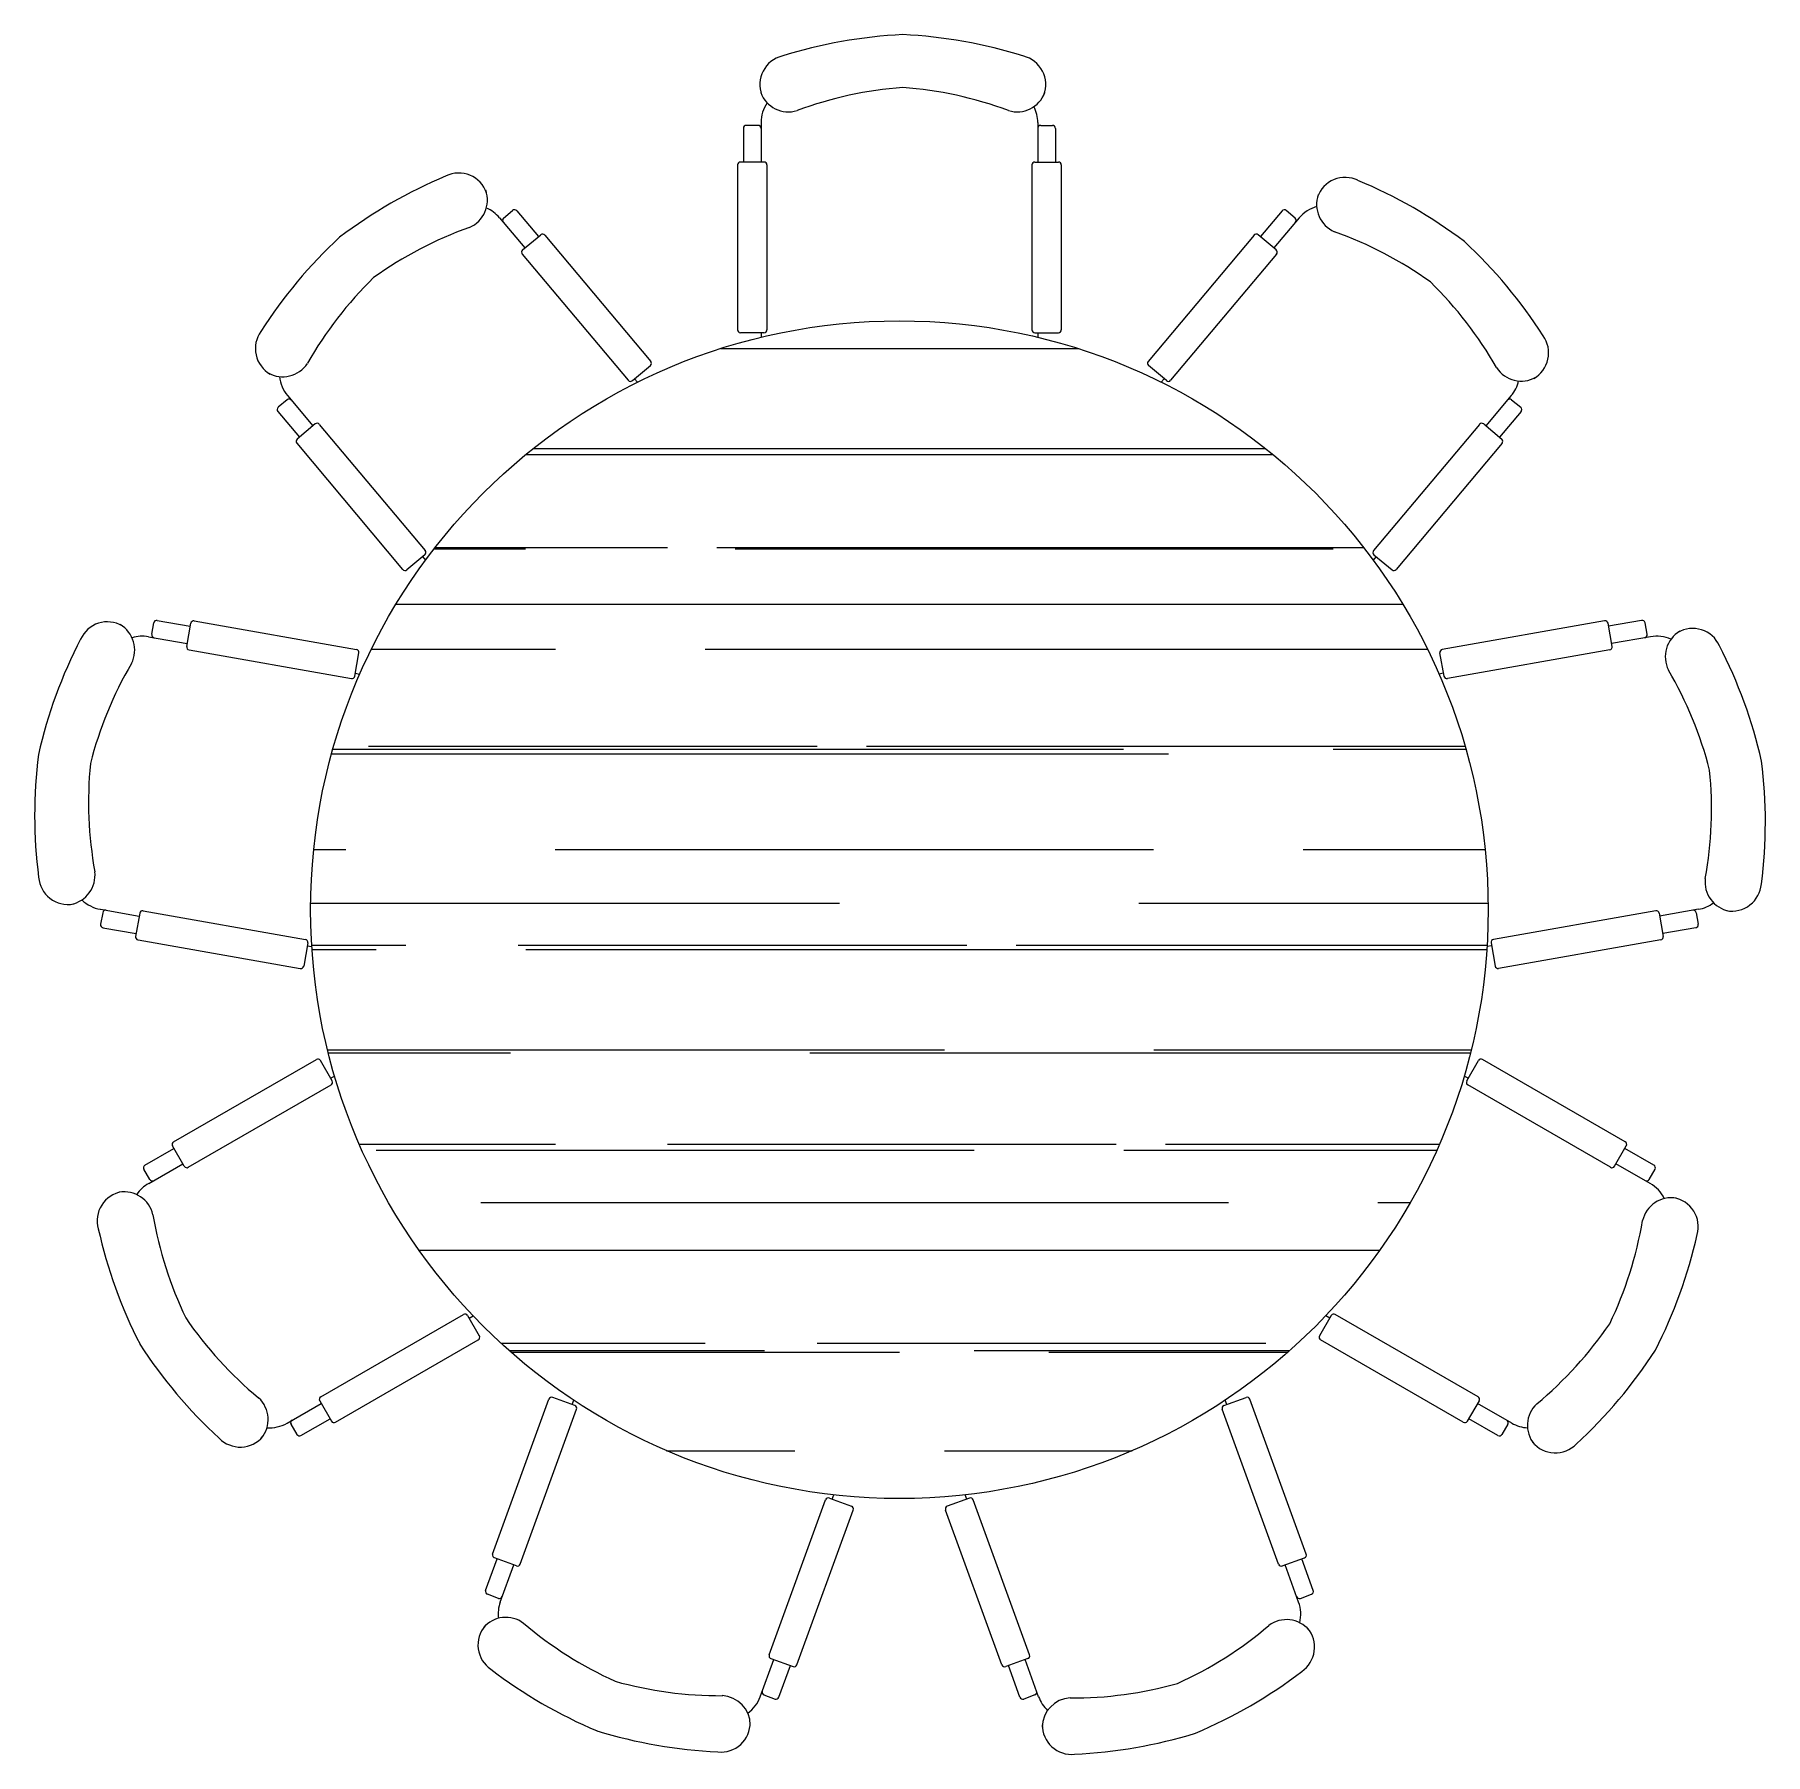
# Model space of a CAD drawing. Header units: millimetres. Extents: x -822.07 to -819.13, y 2611.45 to 2614.37.
import ezdxf

# ---------------------------------------------------------------- set-up
doc = ezdxf.new("R2010")
doc.units = ezdxf.units.MM
doc.header["$LTSCALE"] = 10
doc.layers.add('Móveis_mesas', color=2, linetype='Continuous')

msp = doc.modelspace()

# ---------------------------------------------------------------- hatches: boundary and pattern name
at = {"layer": 'Móveis_mesas'}
h = msp.add_hatch(dxfattribs=at)
h.set_pattern_fill('AR-RROOF', color=1, scale=0.01, style=0)
h.set_pattern_definition([(0, (-70.74727, 0), (0.5588, 0.254), [3.81, -0.508, 1.27, -0.254]), (0, (-70.40945, 0.127), (-0.254, 0.33782), [0.762, -0.08382, 1.524, -0.1905]), (0, (-70.62027, 0.2159), (1.3208, 0.17018), [2.032, -0.3556, 1.016, -0.254])])
h.paths.add_polyline_path([(-819.6056, 2612.8877, 1), (-821.6056, 2612.8877, 1)])

# ---------------------------------------------------------------- linework, layer by layer
for p, q in [((-820.3601, 2614.2713), (-820.3586, 2614.2752)), ((-820.8706, 2614.2145), (-820.8706, 2614.1574)), ((-820.8456, 2614.2195), (-820.8656, 2614.2195)), ((-820.8406, 2614.2244), (-820.8406, 2614.1574)), ((-820.3706, 2614.2244), (-820.3706, 2614.1574)), ((-820.3656, 2614.2195), (-820.3456, 2614.2195)), ((-820.3406, 2614.2145), (-820.3406, 2614.1574)), ((-820.8356, 2614.1574), (-820.8756, 2614.1574)), ((-820.3756, 2614.1574), (-820.3356, 2614.1574)), ((-820.8806, 2614.1524), (-820.8806, 2613.8725)), ((-820.8306, 2614.1524), (-820.8306, 2613.8725)), ((-820.3806, 2614.1524), (-820.3806, 2613.8725)), ((-820.3306, 2614.1524), (-820.3306, 2613.8725)), ((-821.3069, 2614.1054), (-821.3083, 2614.1093)), ((-821.2778, 2614.0622), (-821.2625, 2614.075)), ((-821.2554, 2614.0744), (-821.2187, 2614.0307)), ((-819.9557, 2614.0744), (-819.9924, 2614.0307)), ((-819.9334, 2614.0622), (-819.9487, 2614.075)), ((-821.2848, 2614.0627), (-821.2417, 2614.0114)), ((-819.9264, 2614.0627), (-819.9694, 2614.0114)), ((-821.2456, 2614.0082), (-821.2149, 2614.0339)), ((-821.2079, 2614.0333), (-821.0279, 2613.8188)), ((-820.0033, 2614.0333), (-820.1832, 2613.8188)), ((-819.9656, 2614.0082), (-819.9962, 2614.0339)), ((-821.2462, 2614.0011), (-821.0662, 2613.7867)), ((-819.965, 2614.0011), (-820.1449, 2613.7867)), ((-820.8356, 2613.8675), (-820.8756, 2613.8675)), ((-820.8406, 2613.8675), (-820.8406, 2613.8597)), ((-820.3756, 2613.8675), (-820.3356, 2613.8675)), ((-820.3706, 2613.8675), (-820.3706, 2613.8597)), ((-821.0592, 2613.7861), (-821.0286, 2613.8118)), ((-820.152, 2613.7861), (-820.1826, 2613.8118)), ((-821.0554, 2613.7893), (-821.0503, 2613.7833)), ((-820.1558, 2613.7893), (-820.1608, 2613.7833)), ((-819.5281, 2613.7898), (-819.5245, 2613.7918)), ((-821.6455, 2613.7536), (-821.6608, 2613.7408)), ((-821.6448, 2613.7606), (-821.6018, 2613.7093)), ((-819.5663, 2613.7606), (-819.6094, 2613.7093)), ((-819.5657, 2613.7536), (-819.5503, 2613.7408)), ((-821.6614, 2613.7337), (-821.6247, 2613.69)), ((-819.5497, 2613.7337), (-819.5864, 2613.69)), ((-821.5979, 2613.7125), (-821.6286, 2613.6868)), ((-821.5909, 2613.7119), (-821.411, 2613.4974)), ((-819.6203, 2613.7119), (-819.8002, 2613.4974)), ((-819.6132, 2613.7125), (-819.5826, 2613.6868)), ((-821.6292, 2613.6797), (-821.4493, 2613.4653)), ((-819.582, 2613.6797), (-819.7619, 2613.4653)), ((-821.4116, 2613.4904), (-821.4422, 2613.4647)), ((-821.4154, 2613.4872), (-821.4104, 2613.4812)), ((-819.7957, 2613.4872), (-819.8008, 2613.4812)), ((-819.7996, 2613.4904), (-819.7689, 2613.4647)), ((-821.9256, 2613.3697), (-821.9291, 2613.3718)), ((-821.8755, 2613.3553), (-821.872, 2613.375)), ((-821.8662, 2613.379), (-821.81, 2613.3691)), ((-821.8161, 2613.3347), (-821.8091, 2613.374)), ((-821.8033, 2613.3781), (-821.5277, 2613.3295)), ((-819.4078, 2613.3781), (-819.6835, 2613.3295)), ((-819.3951, 2613.3347), (-819.402, 2613.374)), ((-819.3449, 2613.379), (-819.4012, 2613.3691)), ((-819.3357, 2613.3553), (-819.3391, 2613.375)), ((-821.8812, 2613.3512), (-821.8152, 2613.3396)), ((-819.33, 2613.3512), (-819.3959, 2613.3396)), ((-821.812, 2613.3289), (-821.5364, 2613.2803)), ((-821.5306, 2613.2843), (-821.5236, 2613.3237)), ((-819.6806, 2613.2843), (-819.6875, 2613.3237)), ((-819.3991, 2613.3289), (-819.6748, 2613.2803)), ((-821.5297, 2613.2892), (-821.522, 2613.2879)), ((-819.6815, 2613.2892), (-819.6892, 2613.2879)), ((-821.9628, 2612.8884), (-821.8968, 2612.8767)), ((-821.9588, 2612.8826), (-821.9623, 2612.8629)), ((-821.896, 2612.8816), (-821.9029, 2612.8423)), ((-821.8902, 2612.8857), (-821.6145, 2612.8371)), ((-819.321, 2612.8857), (-819.5967, 2612.8371)), ((-819.3152, 2612.8816), (-819.3083, 2612.8423)), ((-819.2483, 2612.8884), (-819.3143, 2612.8767)), ((-819.2523, 2612.8826), (-819.2488, 2612.8629)), ((-819.2003, 2612.8862), (-819.1962, 2612.8854)), ((-821.9583, 2612.8571), (-821.902, 2612.8472)), ((-821.8988, 2612.8365), (-821.6232, 2612.7879)), ((-819.3123, 2612.8365), (-819.588, 2612.7879)), ((-819.2529, 2612.8571), (-819.3091, 2612.8472)), ((-821.6104, 2612.8313), (-821.6174, 2612.7919)), ((-821.6113, 2612.8264), (-821.6036, 2612.825)), ((-819.5998, 2612.8264), (-819.6075, 2612.825)), ((-819.6007, 2612.8313), (-819.5938, 2612.7919)), ((-821.8384, 2612.4935), (-821.5959, 2612.6334)), ((-821.5691, 2612.5969), (-821.5891, 2612.6316)), ((-819.642, 2612.5969), (-819.622, 2612.6316)), ((-819.3728, 2612.4935), (-819.6152, 2612.6334)), ((-821.5716, 2612.6013), (-821.5648, 2612.6052)), ((-819.6395, 2612.6013), (-819.6463, 2612.6052)), ((-821.8134, 2612.4502), (-821.5709, 2612.5901)), ((-819.3978, 2612.4502), (-819.6402, 2612.5901)), ((-821.8871, 2612.4538), (-821.8377, 2612.4823)), ((-821.8202, 2612.452), (-821.8402, 2612.4866)), ((-819.391, 2612.452), (-819.371, 2612.4866)), ((-819.324, 2612.4538), (-819.3735, 2612.4823)), ((-821.8807, 2612.4228), (-821.8227, 2612.4563)), ((-819.3304, 2612.4228), (-819.3885, 2612.4563)), ((-821.879, 2612.4296), (-821.889, 2612.4469)), ((-819.3322, 2612.4296), (-819.3222, 2612.4469)), ((-821.9266, 2612.4084), (-821.9307, 2612.4078)), ((-821.5884, 2612.0604), (-821.3459, 2612.2004)), ((-821.3391, 2612.1986), (-821.3191, 2612.1639)), ((-821.3366, 2612.1942), (-821.3298, 2612.1981)), ((-819.872, 2612.1986), (-819.892, 2612.1639)), ((-819.8745, 2612.1942), (-819.8813, 2612.1981)), ((-819.6228, 2612.0604), (-819.8652, 2612.2004)), ((-821.5634, 2612.0171), (-821.3209, 2612.1571)), ((-819.6478, 2612.0171), (-819.8902, 2612.1571)), ((-821.6457, 2612.0158), (-821.5877, 2612.0493)), ((-821.5902, 2612.0536), (-821.5702, 2612.019)), ((-821.2966, 2611.7933), (-821.2008, 2612.0563)), ((-821.2496, 2611.7762), (-821.1538, 2612.0392)), ((-821.1568, 2612.0456), (-821.1944, 2612.0593)), ((-821.1615, 2612.0473), (-821.1588, 2612.0547)), ((-819.9616, 2611.7762), (-820.0573, 2612.0392)), ((-820.0543, 2612.0456), (-820.0167, 2612.0593)), ((-820.0496, 2612.0473), (-820.0523, 2612.0547)), ((-819.9146, 2611.7933), (-820.0103, 2612.0563)), ((-819.621, 2612.0536), (-819.641, 2612.019)), ((-819.5654, 2612.0158), (-819.6235, 2612.0493)), ((-821.639, 2612.0139), (-821.629, 2611.9966)), ((-821.6221, 2611.9948), (-821.5727, 2612.0233)), ((-819.589, 2611.9948), (-819.6385, 2612.0233)), ((-819.5722, 2612.0139), (-819.5822, 2611.9966)), ((-819.53, 2611.9832), (-819.5274, 2611.98)), ((-820.7199, 2611.8866), (-820.7172, 2611.8939)), ((-820.4913, 2611.8866), (-820.494, 2611.8939)), ((-820.8267, 2611.6223), (-820.731, 2611.8853)), ((-820.7797, 2611.6052), (-820.684, 2611.8682)), ((-820.7246, 2611.8883), (-820.687, 2611.8746)), ((-820.4314, 2611.6052), (-820.5272, 2611.8682)), ((-820.4866, 2611.8883), (-820.5242, 2611.8746)), ((-820.3844, 2611.6223), (-820.4802, 2611.8853)), ((-821.3084, 2611.7315), (-821.2889, 2611.7851)), ((-821.256, 2611.7732), (-821.2936, 2611.7869)), ((-821.2836, 2611.7119), (-821.2607, 2611.7749)), ((-819.9552, 2611.7732), (-819.9176, 2611.7869)), ((-819.9276, 2611.7119), (-819.9505, 2611.7749)), ((-819.9028, 2611.7315), (-819.9223, 2611.7851)), ((-821.2866, 2611.7182), (-821.3054, 2611.7251)), ((-819.9245, 2611.7182), (-819.9057, 2611.7251)), ((-821.3095, 2611.6714), (-821.3122, 2611.6683)), ((-820.8419, 2611.5512), (-820.819, 2611.6141)), ((-820.8237, 2611.6158), (-820.7861, 2611.6022)), ((-820.8104, 2611.5502), (-820.7908, 2611.6039)), ((-820.3874, 2611.6158), (-820.425, 2611.6022)), ((-820.4008, 2611.5502), (-820.4203, 2611.6039)), ((-820.3692, 2611.5512), (-820.3921, 2611.6141)), ((-820.8356, 2611.5541), (-820.8168, 2611.5472)), ((-820.3756, 2611.5541), (-820.3944, 2611.5472)), ((-820.363, 2611.5035), (-820.3631, 2611.4994))]:
    msp.add_line(p, q, dxfattribs=at)
at = {"layer": 'Móveis_mesas', "color": 3}
msp.add_circle((-820.6056, 2612.8877), 1, dxfattribs=at)
at = {"layer": 'Móveis_mesas'}
for centre, radius, start, end in [((-820.5578, 2613.5439), 0.8309, 92.8995, 107.3221), ((-820.6419, 2613.5439), 0.8309, 72.6779, 87.1005), ((-820.7927, 2614.2887), 0.05, 104.4541, 200.2794), ((-820.407, 2614.2887), 0.05, 339.7206, 75.5459), ((-820.7942, 2614.2925), 0.05, 200.2794, 287.1624), ((-820.5496, 2613.6238), 0.6621, 94.3515, 110.3082), ((-820.6501, 2613.6238), 0.6621, 69.6918, 85.6485), ((-820.4055, 2614.2925), 0.05, 252.8376, 339.7206), ((-820.7806, 2614.2244), 0.06, 145.9655, 180), ((-820.4306, 2614.2244), 0.06, 0, 26.8035), ((-820.8656, 2614.2145), 0.005, 90, 180), ((-820.8456, 2614.2145), 0.005, 0, 90), ((-820.3656, 2614.2145), 0.005, 90, 180), ((-820.3456, 2614.2145), 0.005, 0, 90), ((-820.8756, 2614.1524), 0.005, 90, 180), ((-820.8356, 2614.1524), 0.005, 0, 90), ((-820.3756, 2614.1524), 0.005, 90, 180), ((-820.3356, 2614.1524), 0.005, 0, 90), ((-821.0552, 2613.367), 0.8309, 112.6779, 127.1005), ((-821.354, 2614.0886), 0.05, 19.7206, 115.5459), ((-819.8484, 2614.0812), 0.05, 64.4541, 160.2794), ((-820.1472, 2613.3596), 0.8309, 52.8995, 67.3221), ((-821.3554, 2614.0924), 0.05, 292.8376, 19.7206), ((-819.847, 2614.0851), 0.05, 160.2794, 247.1624), ((-821.3308, 2614.0241), 0.06, 40, 66.8035), ((-821.2593, 2614.0712), 0.005, 40, 130), ((-819.9519, 2614.0712), 0.005, 50, 140), ((-819.8804, 2614.0241), 0.06, 105.9655, 140), ((-821.1129, 2613.423), 0.6621, 109.6918, 125.6485), ((-821.2746, 2614.0583), 0.005, 130, 220), ((-819.9366, 2614.0583), 0.005, 320, 50), ((-820.0895, 2613.4156), 0.6621, 54.3515, 70.3082), ((-820.9908, 2613.4211), 0.8309, 132.8995, 147.3221), ((-821.2423, 2614.0043), 0.005, 130, 220), ((-821.2117, 2614.0301), 0.005, 40, 130), ((-819.9995, 2614.0301), 0.005, 50, 140), ((-819.9688, 2614.0043), 0.005, 320, 50), ((-820.2116, 2613.4137), 0.8309, 32.6779, 47.1005), ((-821.0359, 2613.4876), 0.6621, 134.3515, 150.3082), ((-820.1665, 2613.4802), 0.6621, 29.6918, 45.6485), ((-821.6495, 2613.8406), 0.05, 144.4541, 240.2794), ((-820.8756, 2613.8725), 0.005, 180, 270), ((-820.8356, 2613.8725), 0.005, 270, 0), ((-820.3756, 2613.8725), 0.005, 180, 270), ((-820.3356, 2613.8725), 0.005, 270, 0), ((-819.5529, 2613.8332), 0.05, 299.7206, 35.5459), ((-821.6531, 2613.8426), 0.05, 240.2794, 327.1624), ((-821.0318, 2613.8156), 0.005, 310, 40), ((-820.1794, 2613.8156), 0.005, 140, 230), ((-819.5493, 2613.8353), 0.05, 212.8376, 299.7206), ((-821.5989, 2613.7992), 0.06, 185.9655, 220), ((-821.0624, 2613.7899), 0.005, 220, 310), ((-820.1487, 2613.7899), 0.005, 230, 320), ((-819.6123, 2613.7992), 0.06, 320, 346.8035), ((-821.6423, 2613.7498), 0.005, 40, 130), ((-819.5689, 2613.7498), 0.005, 50, 140), ((-821.6576, 2613.7369), 0.005, 130, 220), ((-819.5535, 2613.7369), 0.005, 320, 50), ((-821.6254, 2613.683), 0.005, 130, 220), ((-821.5947, 2613.7087), 0.005, 40, 130), ((-819.6164, 2613.7087), 0.005, 50, 140), ((-819.5858, 2613.683), 0.005, 320, 50), ((-821.4148, 2613.4942), 0.005, 310, 40), ((-819.7964, 2613.4942), 0.005, 140, 230), ((-821.4454, 2613.4685), 0.005, 220, 310), ((-819.7657, 2613.4685), 0.005, 230, 320), ((-821.9508, 2613.3265), 0.05, 59.7206, 155.5459), ((-821.9544, 2613.3286), 0.05, 332.8376, 59.7206), ((-821.8671, 2613.3741), 0.005, 80, 170), ((-821.8042, 2613.3732), 0.005, 80, 170), ((-819.4069, 2613.3732), 0.005, 10, 100), ((-819.3441, 2613.3741), 0.005, 10, 100), ((-819.2583, 2613.3153), 0.05, 24.4541, 120.2794), ((-821.2581, 2612.9659), 0.8309, 152.6779, 167.1005), ((-821.8916, 2613.2921), 0.06, 80, 106.8035), ((-821.8706, 2613.3544), 0.005, 170, 260), ((-821.8112, 2613.3338), 0.005, 170, 260), ((-819.4, 2613.3338), 0.005, 280, 10), ((-819.3406, 2613.3544), 0.005, 280, 10), ((-819.3195, 2613.2921), 0.06, 65.9655, 100), ((-819.2548, 2613.3173), 0.05, 120.2794, 207.1624), ((-819.951, 2612.9546), 0.8309, 12.8995, 27.3221), ((-821.3383, 2612.9717), 0.6621, 149.6918, 165.6485), ((-821.5285, 2613.3246), 0.005, 350, 80), ((-819.6826, 2613.3246), 0.005, 100, 190), ((-821.5355, 2613.2852), 0.005, 260, 350), ((-819.6757, 2613.2852), 0.005, 190, 280), ((-819.8709, 2612.9604), 0.6621, 14.3515, 30.3082), ((-821.2435, 2613.0486), 0.8309, 172.8995, 187.3221), ((-821.3208, 2613.0706), 0.6621, 174.3515, 190.3082), ((-819.9656, 2613.0374), 0.8309, 352.6779, 7.1005), ((-819.8883, 2613.0593), 0.6621, 349.6918, 5.6485), ((-822.0218, 2612.9459), 0.05, 280.2794, 7.1624), ((-822.0178, 2612.9466), 0.05, 184.4541, 280.2794), ((-819.1873, 2612.9346), 0.05, 172.8376, 259.7206), ((-819.1914, 2612.9353), 0.05, 259.7206, 355.5459), ((-821.9524, 2612.9474), 0.06, 225.9655, 260), ((-819.2588, 2612.9474), 0.06, 280, 306.8035), ((-821.9574, 2612.862), 0.005, 170, 260), ((-821.9539, 2612.8817), 0.005, 80, 170), ((-821.891, 2612.8808), 0.005, 80, 170), ((-819.3201, 2612.8808), 0.005, 10, 100), ((-819.2572, 2612.8817), 0.005, 10, 100), ((-819.2538, 2612.862), 0.005, 280, 10), ((-821.898, 2612.8414), 0.005, 170, 260), ((-821.6154, 2612.8322), 0.005, 350, 80), ((-819.5958, 2612.8322), 0.005, 100, 190), ((-819.3132, 2612.8414), 0.005, 280, 10), ((-821.6223, 2612.7928), 0.005, 260, 350), ((-819.5888, 2612.7928), 0.005, 190, 280), ((-821.5934, 2612.6291), 0.005, 30, 120), ((-819.6177, 2612.6291), 0.005, 60, 150), ((-821.5734, 2612.5944), 0.005, 300, 30), ((-819.6377, 2612.5944), 0.005, 150, 240), ((-821.8359, 2612.4891), 0.005, 120, 210), ((-819.3753, 2612.4891), 0.005, 330, 60), ((-821.8846, 2612.4494), 0.005, 120, 210), ((-821.8159, 2612.4545), 0.005, 210, 300), ((-819.3953, 2612.4545), 0.005, 240, 330), ((-819.3265, 2612.4494), 0.005, 330, 60), ((-821.8507, 2612.3709), 0.06, 120, 146.8035), ((-821.8746, 2612.4321), 0.005, 210, 300), ((-819.3365, 2612.4321), 0.005, 240, 330), ((-819.3604, 2612.3709), 0.06, 25.9655, 60), ((-821.9182, 2612.3592), 0.05, 99.7206, 195.5459), ((-821.9222, 2612.3585), 0.05, 12.8376, 99.7206), ((-819.2946, 2612.3485), 0.05, 80.2794, 167.1624), ((-819.2987, 2612.3492), 0.05, 344.4541, 80.2794), ((-821.2209, 2612.481), 0.6621, 189.6918, 205.6485), ((-821.1557, 2612.5281), 0.8309, 192.6779, 207.1005), ((-819.996, 2612.4711), 0.6621, 334.3515, 350.3082), ((-820.0612, 2612.5182), 0.8309, 332.8995, 347.3221), ((-821.2711, 2612.568), 0.6621, 214.3515, 230.3082), ((-821.3434, 2612.1961), 0.005, 30, 120), ((-819.8677, 2612.1961), 0.005, 60, 150), ((-821.3234, 2612.1614), 0.005, 300, 30), ((-819.8877, 2612.1614), 0.005, 150, 240), ((-819.9458, 2612.5581), 0.6621, 309.6918, 325.6485), ((-821.1978, 2612.6009), 0.8309, 212.8995, 227.3221), ((-820.0191, 2612.591), 0.8309, 312.6779, 327.1005), ((-821.7279, 2612.0219), 0.05, 320.2794, 47.1624), ((-821.5859, 2612.0561), 0.005, 120, 210), ((-821.1961, 2612.0546), 0.005, 70, 160), ((-821.1585, 2612.0409), 0.005, 340, 70), ((-820.0526, 2612.0409), 0.005, 110, 200), ((-820.015, 2612.0546), 0.005, 20, 110), ((-819.6253, 2612.0561), 0.005, 330, 60), ((-819.489, 2612.012), 0.05, 132.8376, 219.7206), ((-821.6757, 2612.0677), 0.06, 265.9655, 300), ((-821.6346, 2612.0164), 0.005, 120, 210), ((-821.5659, 2612.0215), 0.005, 210, 300), ((-819.6453, 2612.0215), 0.005, 240, 330), ((-819.5765, 2612.0164), 0.005, 330, 60), ((-819.5354, 2612.0677), 0.06, 240, 266.8035), ((-821.7253, 2612.0251), 0.05, 224.4541, 320.2794), ((-821.6246, 2611.9991), 0.005, 210, 300), ((-819.5865, 2611.9991), 0.005, 240, 330), ((-819.4916, 2612.0152), 0.05, 219.7206, 315.5459), ((-820.7263, 2611.8836), 0.005, 70, 160), ((-820.6887, 2611.8699), 0.005, 340, 70), ((-820.5225, 2611.8699), 0.005, 110, 200), ((-820.4849, 2611.8836), 0.005, 20, 110), ((-821.2919, 2611.7916), 0.005, 160, 250), ((-821.2543, 2611.7779), 0.005, 250, 340), ((-819.9569, 2611.7779), 0.005, 200, 290), ((-819.9193, 2611.7916), 0.005, 290, 20), ((-821.3037, 2611.7298), 0.005, 160, 250), ((-821.2849, 2611.7229), 0.005, 250, 340), ((-819.9263, 2611.7229), 0.005, 200, 290), ((-819.9075, 2611.7298), 0.005, 290, 20), ((-821.274, 2611.6359), 0.05, 52.8376, 139.7206), ((-821.2272, 2611.6914), 0.06, 160, 186.8035), ((-819.9839, 2611.6914), 0.06, 345.9655, 20), ((-821.2714, 2611.6391), 0.05, 139.7206, 235.5459), ((-820.8155, 2612.1807), 0.6621, 229.6918, 245.6485), ((-820.4064, 2612.1768), 0.6621, 294.3515, 310.3082), ((-819.9479, 2611.632), 0.05, 40.2794, 127.1624), ((-819.9505, 2611.6352), 0.05, 304.4541, 40.2794), ((-820.7959, 2612.2586), 0.8309, 232.6779, 247.1005), ((-820.822, 2611.6205), 0.005, 160, 250), ((-820.7844, 2611.6069), 0.005, 250, 340), ((-820.4267, 2611.6069), 0.005, 200, 290), ((-820.3891, 2611.6205), 0.005, 290, 20), ((-820.9099, 2612.215), 0.6621, 254.3515, 270.3082), ((-820.312, 2612.2111), 0.6621, 269.6918, 285.6485), ((-820.426, 2612.2547), 0.8309, 292.8995, 307.3221), ((-820.9089, 2611.503), 0.05, 0.2794, 87.1624), ((-820.8983, 2611.5717), 0.06, 305.9655, 340), ((-820.8338, 2611.5588), 0.005, 160, 250), ((-820.8151, 2611.5519), 0.005, 250, 340), ((-820.3961, 2611.5519), 0.005, 200, 290), ((-820.3773, 2611.5588), 0.005, 290, 20), ((-820.3128, 2611.5717), 0.06, 200, 226.8035), ((-820.3131, 2611.4991), 0.05, 92.8376, 179.7206), ((-820.8749, 2612.2874), 0.8309, 252.8995, 267.3221), ((-820.9089, 2611.5071), 0.05, 264.4541, 0.2794), ((-820.313, 2611.5032), 0.05, 179.7206, 275.5459), ((-820.347, 2612.2834), 0.8309, 272.6779, 287.1005)]:
    msp.add_arc(centre, radius, start, end, dxfattribs=at)

doc.saveas('drawing.dxf')
